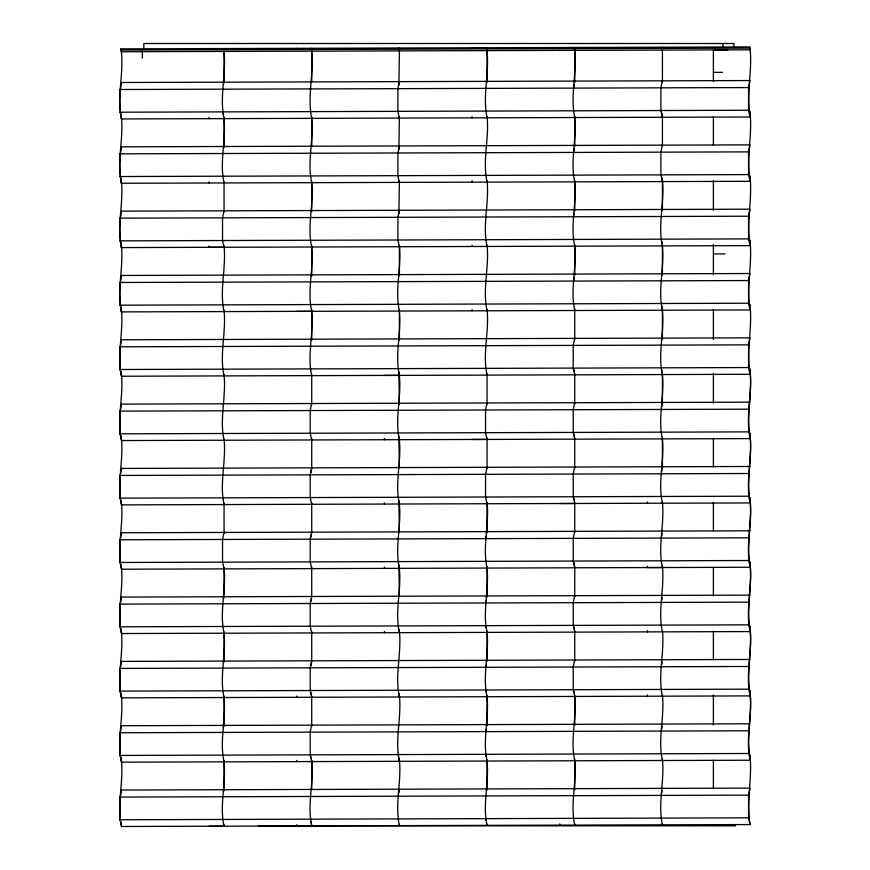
<?xml version="1.0" encoding="UTF-8"?>
<svg xmlns="http://www.w3.org/2000/svg" width="870" height="870" viewBox="0 0 870 870"><rect width="100%" height="100%" fill="white"/><g stroke="black" fill="none" stroke-linecap="round" stroke-linejoin="round"><path stroke-width="1.3" d="M311.656 246.797C313.972 268.341 306.936 290.014 311.721 311.308L121.419 311.906C116.678 289.732 123.823 267.166 121.343 244.731L120.963 243.034M223.971 210.812L222.535 217.826L222.535 240.522L224.047 247.254L121.419 247.591C116.678 225.417 123.823 202.851 121.343 180.405L120.963 178.709M121.332 146.823L750.005 144.866L748.57 151.88L748.57 174.587L750.081 181.308L121.419 183.266C116.678 161.091 123.823 138.526 121.343 116.08L120.963 114.383M121.332 82.498L750.005 80.551L748.57 87.565L748.57 110.262L750.081 116.993L121.419 118.94C116.678 96.766 123.823 74.2 121.343 51.754L120.963 48.872L486.624 47.73L486.993 50.612C489.484 73.058 482.328 95.624 487.069 117.798M224.047 824.89L224.047 826.163L121.419 826.5C116.678 804.326 123.823 781.76 121.343 759.314L120.963 757.618M750.081 758.955C746.068 736.955 752.43 714.618 750.103 692.368L749.635 690.16L750.016 693.042C752.496 715.488 745.34 738.054 750.081 760.228L121.419 762.174C116.678 740 123.823 717.435 121.343 695L120.963 693.292M750.081 694.63C746.068 672.63 752.43 650.292 750.103 628.053L749.635 625.834L750.016 628.716C752.496 651.162 745.34 673.728 750.081 695.902L121.419 697.849C116.678 675.675 123.823 653.109 121.343 630.674L120.963 628.966M750.081 630.304C746.068 608.315 752.43 585.967 750.103 563.727L749.635 561.509L750.016 564.402C752.496 586.837 745.34 609.402 750.081 631.576L121.419 633.534C116.678 611.36 123.823 588.794 121.343 566.348L120.963 564.652M662.418 501.925C664.723 523.838 657.633 545.871 662.407 567.523L121.419 569.208C116.678 547.034 123.823 524.469 121.343 502.023L120.963 500.326M574.657 467.027L573.232 474.041L573.221 496.737L574.744 503.469L121.419 504.883C116.678 482.709 123.823 460.143 121.343 437.697L120.963 436M486.993 402.973L485.558 409.987L485.547 432.684L487.069 439.415L121.419 440.557C116.678 418.383 123.823 395.817 121.343 373.382L120.963 371.675M399.319 310.851C401.646 332.394 394.61 354.068 399.395 375.361L121.419 376.231C116.678 354.057 123.823 331.492 121.343 309.057L120.963 307.349M121.419 311.906C119.516 300.389 118.962 288.101 121.419 276.584M121.419 247.591C119.516 236.064 118.962 223.775 121.419 212.258M121.419 183.266C119.516 171.738 118.962 159.449 121.419 147.933M121.419 118.94C119.516 107.423 118.962 95.135 121.419 83.607M209.094 246.047L209.094 247.319L750.081 245.634L748.57 238.902L748.57 216.206L750.005 209.191L311.536 210.562M209.094 182.994L209.094 181.721M209.094 118.668L209.094 117.396M224.047 761.837C219.262 740.555 226.309 718.881 223.981 697.327M224.047 567.599C226.363 589.501 219.273 611.545 224.047 633.197M224.047 182.928C219.262 161.635 226.309 139.961 223.981 118.418M223.601 48.535L223.981 51.417C226.461 73.863 219.305 96.429 224.047 118.603M223.981 761.652C226.309 783.196 219.262 804.87 224.047 826.163M223.981 633.012C226.309 654.555 219.262 676.229 224.047 697.512M224.058 533.538L224.047 503.273M224.047 438.948C226.363 460.861 219.273 482.893 224.047 504.546M224.047 374.622C226.363 396.535 219.273 418.568 224.047 440.22M224.047 310.296C226.363 332.209 219.273 354.253 224.047 375.894M224.047 245.982C226.363 267.884 219.273 289.928 224.047 311.569M224.058 211.921L224.047 181.656M224.058 147.595L224.047 117.33M224.058 83.27L224.068 50.743M224.058 790.83L224.047 760.565M224.058 726.515L224.047 696.239M224.058 662.19L224.047 631.924M224.058 597.864L224.068 568.045M296.311 49.525L296.311 48.328M296.757 825.967L296.757 824.695M296.757 761.641L296.757 760.369M296.757 697.316L296.757 696.043M311.721 246.982C306.936 225.689 313.972 204.015 311.656 182.472M311.275 48.263L311.656 51.156C314.135 73.591 306.979 96.157 311.721 118.331M311.656 311.123C313.972 332.666 306.936 354.34 311.721 375.622M311.656 118.146C313.972 139.689 306.936 161.363 311.721 182.656M311.721 824.619L311.721 825.891C306.947 804.25 314.037 782.206 311.721 760.304M311.732 726.243L311.721 695.978M311.732 661.918L311.721 631.653M311.732 597.592L311.721 567.327M311.732 533.266L311.721 503.001M311.732 468.941L311.721 438.676M311.732 404.626L311.721 374.361M311.732 340.3L311.721 310.035M311.732 275.975L311.721 245.71M311.732 211.649L311.721 181.384M311.732 145.975L311.721 117.058M311.732 81.649L311.743 50.482M311.732 789.21L311.743 760.75M384.431 632.718L384.431 631.446M384.431 568.404L384.431 567.131M384.431 504.078L384.431 502.806M384.431 439.752L384.431 438.48M399.395 824.358L399.395 825.63C394.61 803.978 401.712 781.945 399.395 760.032L398.884 757.868M398.884 629.217L399.395 631.381C401.712 653.294 394.61 675.327 399.395 696.979M398.949 47.991L399.319 50.884M399.319 568.143C401.646 589.686 394.61 611.371 399.395 632.653M399.319 503.828C401.646 525.371 394.61 547.045 399.395 568.327M399.319 439.502C401.646 461.046 394.61 482.719 399.395 504.002M399.319 375.177C401.646 396.72 394.61 418.394 399.395 439.687M399.395 309.763L399.395 311.036C394.61 289.384 401.712 267.351 399.395 245.438M399.395 181.112L398.895 213.77M399.395 116.797L398.895 149.444M399.417 50.21L398.895 85.119M399.406 595.972L398.884 564.902M399.406 531.646L398.884 500.576M399.406 467.32L398.884 436.251M399.406 404.354L398.884 371.925M399.406 340.029L399.406 311.569M399.406 275.703L399.406 247.243M472.105 117.863L472.105 116.591M472.105 310.829L472.105 309.568M472.105 246.514L472.105 245.242M472.105 182.189L472.105 180.917M486.993 696.522C489.321 718.065 482.274 739.739 487.069 761.032M487.069 310.764C482.284 289.123 489.375 267.079 487.069 245.166M487.069 116.526C489.375 138.439 482.284 160.471 487.069 182.124M486.993 760.848C489.321 782.391 482.274 804.065 487.069 825.358L487.069 824.086M486.993 632.196C489.321 653.751 482.274 675.424 487.069 696.707M486.993 567.882C489.321 589.425 482.274 611.099 487.069 632.381M487.069 502.469C489.375 524.371 482.284 546.414 487.069 568.067M487.08 468.408L487.069 438.143M487.08 404.082L487.069 373.817M487.069 309.492C489.375 331.405 482.284 353.437 487.069 375.09M487.069 180.851C489.375 202.753 482.284 224.797 487.069 246.438M487.08 82.465L487.08 49.938M487.08 790.025L487.069 759.76M487.08 725.7L487.069 695.434M487.08 661.385L487.069 631.109M487.08 597.059L487.069 566.794M487.08 532.734L487.08 502.914M559.334 48.709L559.334 47.524M559.78 825.151L559.78 823.879M574.668 181.667C576.995 203.21 569.948 224.884 574.744 246.177M574.668 760.576C576.995 782.13 569.948 803.804 574.744 825.086L574.744 823.814M574.744 374.818L573.221 368.086L573.232 345.39L574.657 338.376M574.287 47.458L574.668 50.34C577.147 72.786 570.002 95.352 574.744 117.526M574.668 245.992C576.995 267.536 569.948 289.21 574.744 310.492M574.668 117.341C576.995 138.885 569.948 160.558 574.744 181.852M574.744 695.173C577.049 717.076 569.959 739.119 574.744 760.761M574.744 661.113L574.744 630.848M574.744 596.787L574.744 566.522M574.744 532.462L574.744 502.197M574.744 468.136L574.744 437.871M574.744 403.81L574.744 373.545M574.744 339.496L574.744 309.231M574.744 275.17L574.744 244.905M574.744 210.844L574.744 180.579M574.744 146.519L574.744 116.254M574.744 82.193L574.755 49.677M574.744 789.753L574.744 759.488M574.744 725.439L574.755 696.979M647.454 566.316L647.454 567.588L750.081 567.251C745.34 545.077 752.496 522.511 750.016 500.076L749.635 497.183L750.103 499.402C752.43 521.641 746.068 543.989 750.081 565.979M647.454 503.273L647.454 502.001M647.454 696.239L647.454 694.967M647.454 631.914L647.454 630.641M662.407 438.871C657.622 417.589 664.669 395.915 662.342 374.372M662.342 245.721C664.669 267.264 657.622 288.938 662.407 310.231L662.418 308.959M661.961 47.187L662.342 50.079M662.342 438.697C664.669 460.241 657.622 481.915 662.407 503.197M662.342 310.046C664.669 331.59 657.622 353.263 662.407 374.557L662.418 373.284M662.418 180.308C664.723 202.221 657.633 224.253 662.407 245.905L662.418 244.633M662.418 146.247L662.418 115.982M662.418 81.932L662.429 49.405M662.418 823.542L662.407 824.814C657.633 803.173 664.723 781.129 662.418 759.227M662.418 694.902C664.723 716.815 657.633 738.847 662.407 760.5M662.418 630.576C664.723 652.489 657.633 674.522 662.407 696.174M662.418 566.25C664.723 588.163 657.633 610.196 662.407 631.848M662.418 467.875L662.418 437.61M662.418 403.549L662.429 375.09M662.418 339.224L662.429 310.764M662.418 274.898L662.429 246.438M662.418 210.573L662.429 180.764M559.78 503.534L750.081 502.936C745.34 480.762 752.496 458.196 750.016 435.75L749.635 432.858L750.103 435.076C752.43 457.315 746.068 479.664 750.081 501.664M472.105 439.48L750.081 438.61C745.34 416.436 752.496 393.871 750.016 371.425L749.635 368.543L750.103 370.75C752.43 393.001 746.068 415.338 750.081 437.338M384.431 375.427L750.081 374.285L748.57 367.553L748.57 344.857L750.005 337.843L121.332 339.789M296.757 311.373L750.081 309.959L748.57 303.228L748.57 280.531L750.005 273.517L399.21 274.615M209.094 826.228L750.081 824.553L748.57 817.822L748.57 795.126L750.005 788.111L311.536 789.471M574.559 50.362L750.016 49.807L749.635 46.926L471.66 47.796M750.081 824.553C746.21 802.118 752.213 779.368 750.103 756.693L749.635 754.486L750.016 757.368M223.971 532.429L222.535 539.443L222.535 562.14L224.047 568.871M311.645 403.506L310.209 410.52L310.209 433.216L311.721 439.948M311.645 467.832L310.209 474.846L310.209 497.542L311.721 504.274M399.319 81.617L397.884 88.631L397.873 111.338L399.395 118.059M311.645 532.157L310.209 539.172L310.209 561.868L311.721 568.599M399.319 145.942L397.884 152.957L397.873 175.653L399.395 182.385M311.645 596.483L310.209 603.497L310.209 626.193L311.721 632.925M399.319 210.268L397.884 217.282L397.873 239.979L399.395 246.71M311.645 660.808L310.209 667.823L310.209 690.519L311.721 697.251M311.645 725.123L310.209 732.138L310.209 754.845L311.721 761.565M486.993 467.299L485.558 474.313L485.547 497.009L487.069 503.741M662.331 80.812L660.895 87.826L660.895 110.523L662.407 117.254M574.657 531.352L573.232 538.367L573.221 561.063L574.744 567.795M662.331 145.138L660.895 152.152L660.895 174.848L662.407 181.58M574.657 595.678L573.232 602.692L573.221 625.389L574.744 632.12M574.657 659.993L573.232 667.007L573.221 689.714L574.744 696.435M121.419 340.909L120.147 346.858L120.147 369.554L121.419 374.959M121.419 405.224L120.147 411.184L120.147 433.88L121.419 439.285M121.419 469.55L120.147 475.509L120.147 498.205L121.419 503.61M121.419 533.875L120.147 539.835L120.147 562.531L121.419 567.936M121.419 598.201L120.147 604.161L120.147 626.857L121.419 632.262M121.419 662.527L120.147 668.475L120.147 691.171L121.419 696.576M121.419 726.852L120.147 732.801L120.147 755.497L121.419 760.902M121.419 791.167L120.147 797.127L120.147 819.823L121.419 825.228M310.971 472.519L311.482 470.137M310.971 536.844L311.482 534.463M310.971 601.17L311.482 598.788M310.971 665.496L311.482 663.114M398.895 792.679L399.406 790.297M573.732 86.967L574.243 84.575M485.797 538.693L486.308 536.301M573.732 151.282L574.243 148.9M485.797 603.008L486.308 600.626M573.732 215.608L574.243 213.226M485.797 667.333L486.308 664.952M573.732 279.933L574.243 277.552M485.797 731.659L486.308 729.277M661.657 407.116L662.168 404.735M661.657 471.442L662.168 469.06M661.657 535.768L662.168 533.386M661.657 600.093L662.168 597.712M661.657 664.419L662.168 662.037M661.657 728.745L662.168 726.352M661.657 793.059L662.168 790.678M120.963 50.058L749.635 48.111M121.343 51.754L574.668 50.34M119.908 89.512L310.209 88.903M310.101 88.925L748.57 87.565M119.897 112.208L748.57 110.262M119.908 153.838L485.558 152.696M485.449 152.707L748.57 151.88M119.897 176.534L222.535 176.197M222.426 176.218L748.57 174.587M121.332 211.149L311.645 210.54M119.908 218.163L573.232 216.75M573.123 216.76L748.57 216.206M119.897 240.859L310.209 240.25M310.101 240.272L748.57 238.902M121.332 275.464L399.319 274.594M119.908 282.478L660.895 280.803M660.798 280.825L748.57 280.531M119.897 305.185L485.547 304.032M485.438 304.054L748.57 303.228M119.908 346.804L748.57 344.857M119.897 369.5L573.221 368.086M573.112 368.108L748.57 367.553M121.332 404.115L574.657 402.701L573.232 409.716L573.221 432.412L574.744 439.143M574.559 402.723L750.005 402.168M119.908 411.129L748.57 409.183M119.897 433.825L660.895 432.151M660.787 432.162L748.57 431.879M121.332 468.441L750.005 466.483M119.908 475.455L748.57 473.508M119.897 498.151L748.57 496.204M121.332 532.766L750.005 530.809M119.908 539.781L748.57 537.823M119.897 562.477L748.57 560.519M121.332 597.081L750.005 595.134M119.908 604.106L222.535 603.769M222.426 603.78L748.57 602.149M119.897 626.802L748.57 624.845M121.332 661.407L750.005 659.46M119.908 668.421L397.884 667.551M397.775 667.573L748.57 666.474M119.897 691.117L748.57 689.17M121.332 725.732L223.971 725.395M222.513 725.417L750.005 723.786M119.908 732.747L485.558 731.605M485.449 731.626L748.57 730.8M119.897 755.443L222.535 755.106M222.426 755.127L748.57 753.496M121.332 790.058L311.645 789.449M119.908 797.072L573.232 795.658M573.123 795.68L748.57 795.126M119.897 819.768L397.873 818.898M397.775 818.909L748.57 817.822M727.668 50.286L713.389 50.286L713.389 81.508M713.389 72.351L722.481 72.351M713.389 253.931L725.069 253.931M258.216 825.826L735.661 825.826M750.081 115.721C746.068 93.721 752.43 71.373 750.103 49.133L749.635 46.926M750.081 180.036C746.068 158.046 752.43 135.698 750.103 113.459L749.635 111.24L750.016 114.133M750.081 244.361C746.068 222.372 752.43 200.024 750.103 177.784L749.635 175.566L750.016 178.459M750.081 308.687C746.068 286.698 752.43 264.349 750.103 242.11L749.635 239.892L750.016 242.784M750.081 373.012C746.068 351.012 752.43 328.675 750.103 306.425L749.635 304.217L750.016 307.099M661.646 112.741L662.157 114.905M661.646 177.067L662.157 179.231M661.646 241.392L662.157 243.556M661.646 305.718L662.157 307.871M661.646 370.044L662.157 372.197M573.721 369.228L574.233 371.392M573.721 433.554L574.233 435.707M573.721 497.879L574.233 500.032M573.721 562.194L574.233 564.358M573.721 626.52L574.233 628.684M573.721 690.845L574.233 693.009M485.797 625.704L486.308 627.868M485.797 690.03L486.308 692.194M485.797 754.355L486.308 756.519M485.797 818.681L486.308 820.845M398.884 693.542L399.395 695.706C401.712 717.619 394.61 739.652 399.395 761.304M223.035 113.002L223.546 115.166M310.96 692.737L311.471 694.891M310.96 757.052L311.471 759.216M310.96 821.378L311.471 823.542M120.963 48.872L121.43 51.08M733.932 47.578L733.932 43.5L143.844 43.5L143.844 48.927M722.916 43.5L722.916 47.578M713.389 116.797L713.389 145.312M713.389 180.601L713.389 210.464M713.389 244.405L713.389 274.692M713.389 309.557L713.389 339.42M713.389 373.36L713.389 403.223M713.389 438.513L713.389 467.016M713.389 502.316L713.389 530.82M713.389 567.468L713.389 595.972M713.389 631.272L713.389 659.775M713.389 695.065L713.389 724.928M713.389 760.228L713.389 788.731M142.321 50.286L142.321 58.072"/></g></svg>
